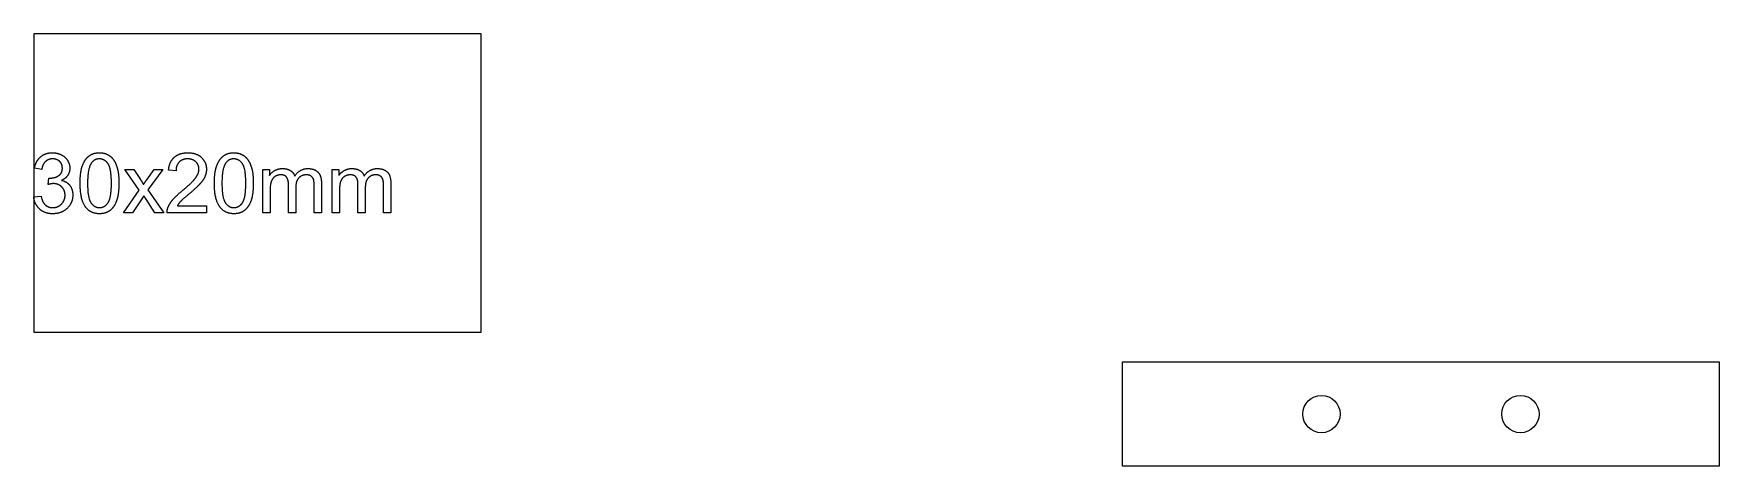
# Model space of a CAD drawing. Header units: millimetres. Extents: x -73 to 40, y 0 to 29.
import ezdxf

# ---------------------------------------------------------------- set-up
doc = ezdxf.new("R2010")
doc.units = ezdxf.units.MM
doc.layers.get('0').update_dxf_attribs({"linetype": 'CONTINUOUS'})

msp = doc.modelspace()

# ---------------------------------------------------------------- linework, layer by layer
for p, q in [((-72.46, 19.89), (-72.95, 19.98)), ((-72.03, 18.89), (-71.98, 19.32)), ((-65.92, 18.51), (-66.9, 19.9)), ((-66.9, 19.9), (-66.29, 19.9)), ((-66.29, 19.9), (-65.84, 19.22)), ((-65.42, 19.21), (-64.93, 19.9)), ((-64.34, 19.9), (-65.34, 18.53)), ((-64.93, 19.9), (-64.34, 19.9)), ((-63.46, 19.81), (-63.96, 19.86)), ((-57.64, 17), (-57.64, 19.9)), ((-57.64, 19.9), (-57.2, 19.9)), ((-57.2, 19.9), (-57.2, 19.49)), ((-52.99, 17), (-52.99, 19.9)), ((-52.99, 19.9), (-52.55, 19.9)), ((-52.55, 19.9), (-52.55, 19.49)), ((-73, 18.06), (-72.51, 18.12)), ((-66.98, 17), (-65.92, 18.51)), ((-65.62, 18.14), (-66.38, 17)), ((-65.46, 17.9), (-65.62, 18.14)), ((-65.34, 18.53), (-64.27, 17)), ((-57.15, 18.5), (-57.15, 17)), ((-55.92, 17), (-55.92, 18.88)), ((-55.43, 18.68), (-55.43, 17)), ((-54.2, 17), (-54.2, 18.83)), ((-53.71, 18.99), (-53.71, 17)), ((-52.5, 18.5), (-52.5, 17)), ((-51.26, 17), (-51.26, 18.88)), ((-50.77, 18.68), (-50.77, 17)), ((-49.55, 17), (-49.55, 18.83)), ((-49.06, 18.99), (-49.06, 17)), ((-66.38, 17), (-66.98, 17)), ((-64.87, 17), (-65.46, 17.9)), ((-64.27, 17), (-64.87, 17)), ((-61.41, 17), (-64.06, 17)), ((-63.37, 17.47), (-61.41, 17.47)), ((-61.41, 17.47), (-61.41, 17)), ((-57.15, 17), (-57.64, 17)), ((-55.43, 17), (-55.92, 17)), ((-53.71, 17), (-54.2, 17)), ((-52.5, 17), (-52.99, 17)), ((-50.77, 17), (-51.26, 17)), ((-49.06, 17), (-49.55, 17))]:
    msp.add_line(p, q)
for points in [[(-73, 9), (-43, 9), (-43, 29), (-73, 29)], [(0, 7), (40, 7), (40, 0), (0, 0)]]:
    msp.add_lwpolyline(points, close=True)
for centre in [(13.33, 3.5), (26.67, 3.5)]:
    msp.add_circle(centre, 1.25)
for points in [[(-72.95, 19.98), (-72.86, 20.47), (-72.54, 20.74)], [(-72.54, 20.74), (-72.22, 21.02), (-71.75, 21.02)], [(-72.21, 20.43), (-72.41, 20.25), (-72.46, 19.89)], [(-71.74, 20.61), (-72.02, 20.61), (-72.21, 20.43)], [(-71.75, 21.02), (-71.42, 21.02), (-71.14, 20.88)], [(-71.26, 20.44), (-71.45, 20.61), (-71.74, 20.61)], [(-71.08, 19.99), (-71.08, 20.26), (-71.26, 20.44)], [(-71.14, 20.88), (-70.87, 20.74), (-70.72, 20.49)], [(-70.72, 20.49), (-70.58, 20.25), (-70.58, 19.98)], [(-69.75, 20.11), (-69.6, 20.55), (-69.32, 20.78)], [(-69.32, 20.78), (-69.03, 21.02), (-68.59, 21.02)], [(-68.6, 20.61), (-68.93, 20.61), (-69.14, 20.32)], [(-68.02, 20.29), (-68.25, 20.61), (-68.6, 20.61)], [(-68.59, 21.02), (-68.27, 21.02), (-68.03, 20.89)], [(-68.03, 20.89), (-67.78, 20.76), (-67.62, 20.51)], [(-67.62, 20.51), (-67.47, 20.27), (-67.38, 19.92)], [(-63.96, 19.86), (-63.91, 20.42), (-63.57, 20.72)], [(-63.57, 20.72), (-63.23, 21.02), (-62.66, 21.02)], [(-63.24, 20.4), (-63.46, 20.18), (-63.46, 19.81)], [(-62.68, 20.61), (-63.03, 20.61), (-63.24, 20.4)], [(-62.13, 20.41), (-62.34, 20.61), (-62.68, 20.61)], [(-62.66, 21.02), (-62.09, 21.02), (-61.75, 20.7)], [(-61.92, 19.92), (-61.92, 20.21), (-62.13, 20.41)], [(-61.75, 20.7), (-61.42, 20.38), (-61.42, 19.91)], [(-60.74, 20.11), (-60.59, 20.55), (-60.31, 20.78)], [(-60.31, 20.78), (-60.02, 21.02), (-59.58, 21.02)], [(-59.59, 20.61), (-59.92, 20.61), (-60.13, 20.32)], [(-59.01, 20.29), (-59.24, 20.61), (-59.59, 20.61)], [(-59.58, 21.02), (-59.26, 21.02), (-59.02, 20.89)], [(-59.02, 20.89), (-58.77, 20.76), (-58.62, 20.51)], [(-58.62, 20.51), (-58.46, 20.27), (-58.37, 19.92)], [(-71.98, 19.32), (-71.93, 19.32), (-71.9, 19.32)], [(-71.9, 19.32), (-71.58, 19.32), (-71.33, 19.48)], [(-71.33, 19.48), (-71.08, 19.65), (-71.08, 19.99)], [(-70.72, 19.5), (-70.86, 19.29), (-71.13, 19.17)], [(-70.58, 19.98), (-70.58, 19.72), (-70.72, 19.5)], [(-69.89, 18.97), (-69.89, 19.68), (-69.75, 20.11)], [(-69.14, 20.32), (-69.39, 19.96), (-69.39, 18.97)], [(-67.79, 18.97), (-67.79, 19.96), (-68.02, 20.29)], [(-67.38, 19.92), (-67.29, 19.57), (-67.29, 18.97)], [(-65.84, 19.22), (-65.71, 19.02), (-65.64, 18.89)], [(-65.64, 18.89), (-65.52, 19.07), (-65.42, 19.21)], [(-63.03, 18.48), (-62.38, 19.01), (-62.15, 19.33)], [(-62.15, 19.33), (-61.92, 19.64), (-61.92, 19.92)], [(-61.52, 19.43), (-61.61, 19.2), (-61.84, 18.95)], [(-61.42, 19.91), (-61.42, 19.67), (-61.52, 19.43)], [(-60.89, 18.97), (-60.89, 19.68), (-60.74, 20.11)], [(-60.13, 20.32), (-60.38, 19.96), (-60.38, 18.97)], [(-58.78, 18.97), (-58.78, 19.96), (-59.01, 20.29)], [(-58.37, 19.92), (-58.28, 19.57), (-58.28, 18.97)], [(-57.2, 19.49), (-57.07, 19.7), (-56.84, 19.83)], [(-56.82, 19.43), (-56.99, 19.32), (-57.07, 19.11)], [(-56.84, 19.83), (-56.61, 19.96), (-56.32, 19.96)], [(-56.43, 19.54), (-56.64, 19.54), (-56.82, 19.43)], [(-56.04, 19.37), (-56.16, 19.54), (-56.43, 19.54)], [(-56.32, 19.96), (-56, 19.96), (-55.8, 19.83)], [(-55.92, 18.88), (-55.92, 19.21), (-56.04, 19.37)], [(-55.8, 19.83), (-55.59, 19.7), (-55.5, 19.46)], [(-55.5, 19.46), (-55.16, 19.96), (-54.61, 19.96)], [(-55.23, 19.33), (-55.43, 19.13), (-55.43, 18.68)], [(-54.72, 19.54), (-55.02, 19.54), (-55.23, 19.33)], [(-54.42, 19.46), (-54.55, 19.54), (-54.72, 19.54)], [(-54.61, 19.96), (-54.18, 19.96), (-53.95, 19.72)], [(-54.25, 19.25), (-54.3, 19.38), (-54.42, 19.46)], [(-54.2, 18.83), (-54.2, 19.12), (-54.25, 19.25)], [(-53.95, 19.72), (-53.71, 19.49), (-53.71, 18.99)], [(-52.55, 19.49), (-52.41, 19.7), (-52.18, 19.83)], [(-52.16, 19.43), (-52.34, 19.32), (-52.42, 19.11)], [(-52.18, 19.83), (-51.96, 19.96), (-51.67, 19.96)], [(-51.78, 19.54), (-51.98, 19.54), (-52.16, 19.43)], [(-51.38, 19.37), (-51.5, 19.54), (-51.78, 19.54)], [(-51.67, 19.96), (-51.35, 19.96), (-51.14, 19.83)], [(-51.26, 18.88), (-51.26, 19.21), (-51.38, 19.37)], [(-51.14, 19.83), (-50.93, 19.7), (-50.85, 19.46)], [(-50.85, 19.46), (-50.51, 19.96), (-49.95, 19.96)], [(-50.57, 19.33), (-50.77, 19.13), (-50.77, 18.68)], [(-50.06, 19.54), (-50.37, 19.54), (-50.57, 19.33)], [(-49.77, 19.46), (-49.89, 19.54), (-50.06, 19.54)], [(-49.95, 19.96), (-49.52, 19.96), (-49.29, 19.72)], [(-49.6, 19.25), (-49.64, 19.38), (-49.77, 19.46)], [(-49.55, 18.83), (-49.55, 19.12), (-49.6, 19.25)], [(-49.29, 19.72), (-49.06, 19.49), (-49.06, 18.99)], [(-72.51, 18.12), (-72.42, 17.7), (-72.22, 17.52)], [(-71.68, 18.95), (-71.82, 18.95), (-72.03, 18.89)], [(-71.12, 18.73), (-71.34, 18.95), (-71.68, 18.95)], [(-71.14, 17.58), (-70.9, 17.82), (-70.9, 18.17)], [(-71.13, 19.17), (-70.77, 19.08), (-70.58, 18.83)], [(-70.9, 18.17), (-70.9, 18.51), (-71.12, 18.73)], [(-70.38, 18.18), (-70.38, 17.66), (-70.76, 17.29)], [(-70.58, 18.83), (-70.38, 18.57), (-70.38, 18.18)], [(-69.5, 17.35), (-69.89, 17.85), (-69.89, 18.97)], [(-69.39, 18.97), (-69.39, 17.99), (-69.16, 17.66)], [(-68.02, 17.66), (-67.79, 17.99), (-67.79, 18.97)], [(-67.29, 18.97), (-67.29, 18.27), (-67.43, 17.84)], [(-63.68, 17.87), (-63.45, 18.14), (-63.03, 18.48)], [(-62.6, 18.24), (-63.04, 17.87), (-63.17, 17.74)], [(-61.84, 18.95), (-62.07, 18.69), (-62.6, 18.24)], [(-60.49, 17.35), (-60.89, 17.85), (-60.89, 18.97)], [(-60.38, 18.97), (-60.38, 17.99), (-60.15, 17.66)], [(-59.01, 17.66), (-58.78, 17.99), (-58.78, 18.97)], [(-58.28, 18.97), (-58.28, 18.27), (-58.42, 17.84)], [(-57.07, 19.11), (-57.15, 18.9), (-57.15, 18.5)], [(-52.42, 19.11), (-52.5, 18.9), (-52.5, 18.5)], [(-72.6, 17.24), (-72.95, 17.56), (-73, 18.06)], [(-71.73, 16.93), (-72.26, 16.93), (-72.6, 17.24)], [(-72.22, 17.52), (-72.02, 17.34), (-71.73, 17.34)], [(-71.73, 17.34), (-71.38, 17.34), (-71.14, 17.58)], [(-70.76, 17.29), (-71.14, 16.93), (-71.73, 16.93)], [(-68.59, 16.93), (-69.17, 16.93), (-69.5, 17.35)], [(-69.16, 17.66), (-68.93, 17.34), (-68.59, 17.34)], [(-68.59, 17.34), (-68.25, 17.34), (-68.02, 17.66)], [(-67.86, 17.17), (-68.15, 16.93), (-68.59, 16.93)], [(-67.43, 17.84), (-67.58, 17.4), (-67.86, 17.17)], [(-64.06, 17), (-64.06, 17.18), (-64, 17.34)], [(-64, 17.34), (-63.9, 17.61), (-63.68, 17.87)], [(-63.17, 17.74), (-63.29, 17.61), (-63.37, 17.47)], [(-59.58, 16.93), (-60.16, 16.93), (-60.49, 17.35)], [(-60.15, 17.66), (-59.92, 17.34), (-59.58, 17.34)], [(-59.58, 17.34), (-59.24, 17.34), (-59.01, 17.66)], [(-58.85, 17.17), (-59.14, 16.93), (-59.58, 16.93)], [(-58.42, 17.84), (-58.57, 17.4), (-58.85, 17.17)]]:
    msp.add_open_spline(points, degree=2)

doc.saveas('drawing.dxf')
